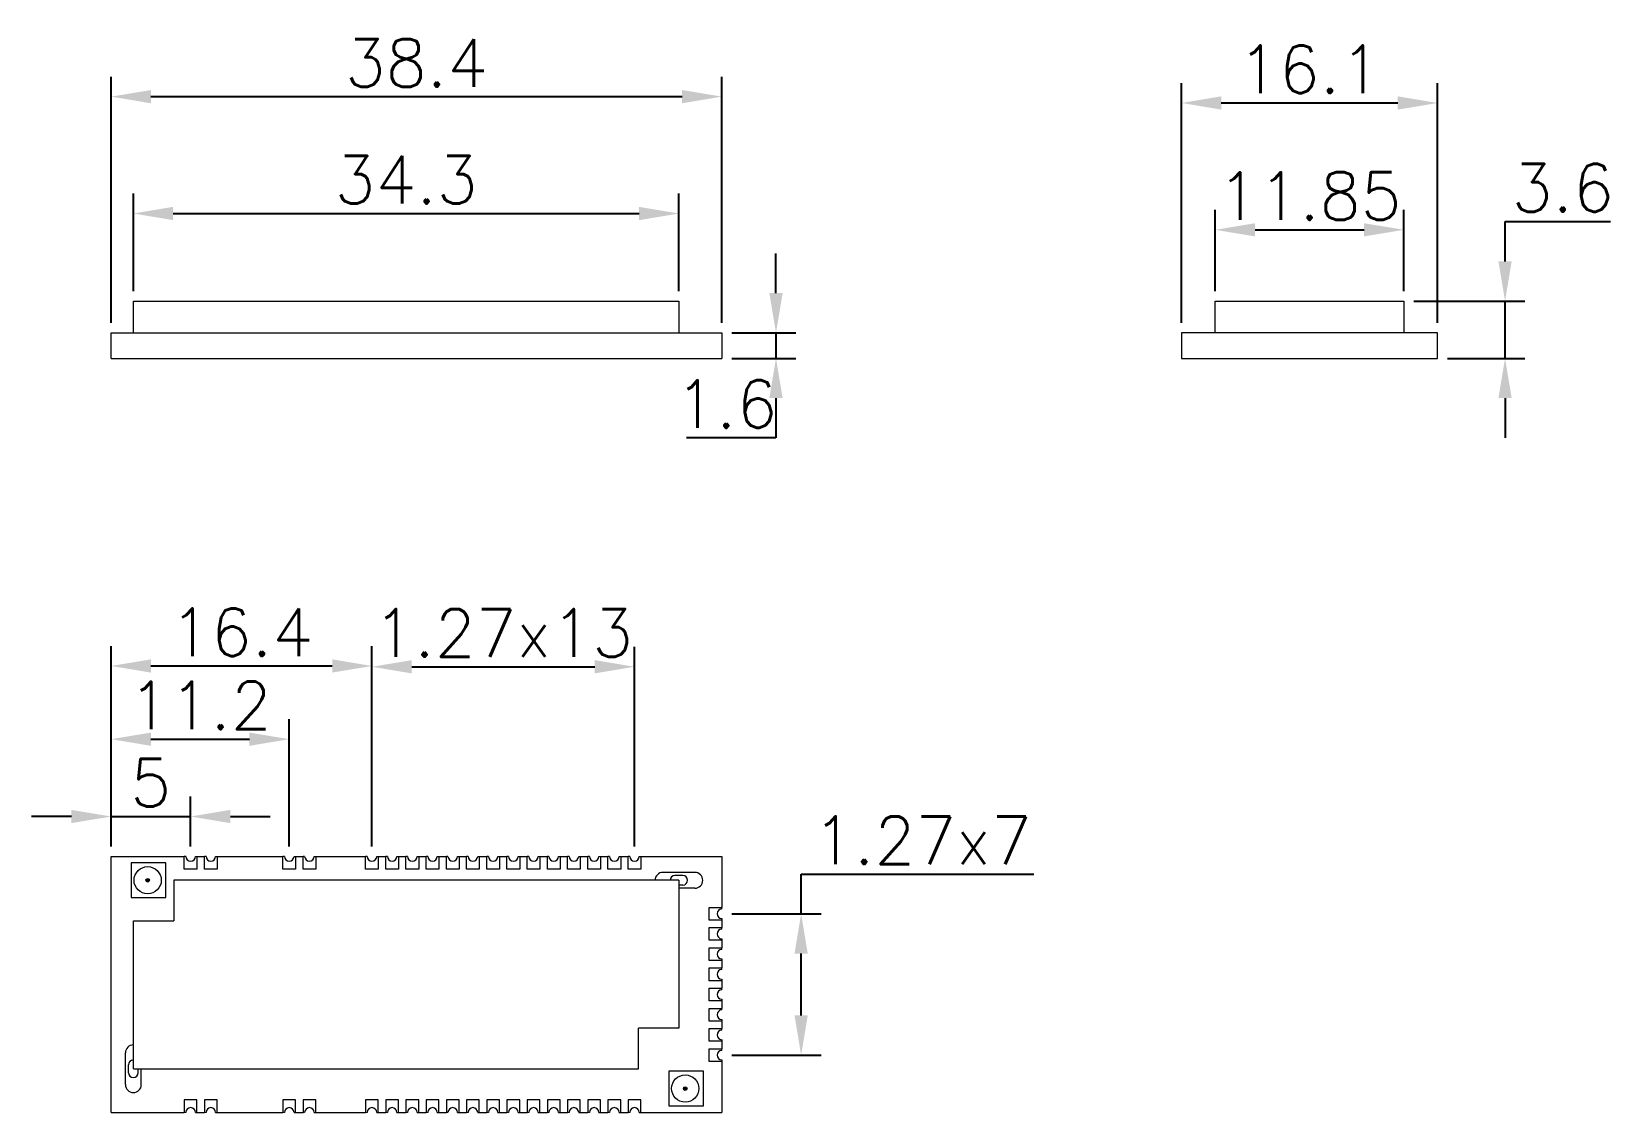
# Model space of a CAD drawing. Header units: millimetres. Extents: x 3417 to 6852, y -436 to -163.
# Drawn here: x 3416.9 to 3516.1, y -231 to -163 of the extents above; entities outside this region: 1.
import ezdxf

# ---------------------------------------------------------------- set-up
doc = ezdxf.new("R2010")
doc.units = ezdxf.units.MM
doc.layers.get('Defpoints').update_dxf_attribs({"lineweight": 15})
doc.layers.add('标注', color=3, linetype='Continuous', lineweight=15)
doc.layers.add('粗线', color=7, linetype='Continuous', lineweight=50)
doc.styles.get("Standard").update_dxf_attribs({"font": 'txt.shx', "bigfont": 'gbcbig.shx'})
doc.dimstyles.new('ISO-25', dxfattribs={"dimtxt": 3, "dimasz": 2.5, "dimexe": 1.25, "dimexo": 0.625, "dimtad": 1, "dimtoh": 1, "dimdsep": 46, "dimtxsty": 'Standard', "dimcen": 2.5, "dimadec": 0, "dimazin": 0, "dimtfac": 1, "dimtmove": 0, "dimatfit": 3, "dimfxl": 1, "dimarcsym": 0})

# ---------------------------------------------------------------- blocks, each defined once
blk = doc.blocks.new('*D54')
at = {"layer": 'Defpoints', "color": 0, "linetype": 'ByBlock', "lineweight": 0, "transparency": 16777216}
for p in [(3438.277, -202.925), (3421.877, -214.903), (3438.277, -214.903)]:
    blk.add_point(p, dxfattribs=at)
at = {"layer": '标注', "color": 0, "linetype": 'ByBlock', "lineweight": -2, "transparency": 16777216}
for p, q in [((3421.877, -214.278), (3421.877, -201.675)), ((3438.277, -214.278), (3438.277, -201.675)), ((3424.377, -202.925), (3435.777, -202.925))]:
    blk.add_line(p, q, dxfattribs=at)
at = {"layer": '标注', "color": 0, "linetype": 'ByBlock', "lineweight": 0, "transparency": 16777216}
for points in [[(3424.377, -202.508), (3424.377, -203.341), (3421.877, -202.925)], [(3435.777, -202.508), (3435.777, -203.341), (3438.277, -202.925)]]:
    blk.add_solid(points, dxfattribs=at)
at = {"layer": '标注', "color": 0, "linetype": 'ByBlock', "lineweight": 0, "transparency": 16777216, "insert": (3430.077, -200.8), "char_height": 3, "attachment_point": 5}
blk.add_mtext('16.4', dxfattribs=at)
blk = doc.blocks.new('*D55')
at = {"layer": 'Defpoints', "color": 0, "linetype": 'ByBlock', "lineweight": 0, "transparency": 16777216}
for p in [(3433.077, -207.53), (3421.877, -214.903), (3433.077, -214.903)]:
    blk.add_point(p, dxfattribs=at)
at = {"layer": '标注', "color": 0, "linetype": 'ByBlock', "lineweight": -2, "transparency": 16777216}
for p, q in [((3421.877, -214.278), (3421.877, -206.28)), ((3433.077, -214.278), (3433.077, -206.28)), ((3424.377, -207.53), (3430.577, -207.53))]:
    blk.add_line(p, q, dxfattribs=at)
at = {"layer": '标注', "color": 0, "linetype": 'ByBlock', "lineweight": 0, "transparency": 16777216}
for points in [[(3424.377, -207.114), (3424.377, -207.947), (3421.877, -207.53)], [(3430.577, -207.114), (3430.577, -207.947), (3433.077, -207.53)]]:
    blk.add_solid(points, dxfattribs=at)
at = {"layer": '标注', "color": 0, "linetype": 'ByBlock', "lineweight": 0, "transparency": 16777216, "insert": (3427.477, -205.405), "char_height": 3, "attachment_point": 5}
blk.add_mtext('11.2', dxfattribs=at)
blk = doc.blocks.new('*D56')
at = {"layer": 'Defpoints', "color": 0, "linetype": 'ByBlock', "lineweight": 0, "transparency": 16777216}
for p in [(3426.877, -212.392), (3421.877, -214.903), (3426.877, -214.903)]:
    blk.add_point(p, dxfattribs=at)
at = {"layer": '标注', "color": 0, "linetype": 'ByBlock', "lineweight": -2, "transparency": 16777216}
for p, q in [((3421.877, -214.278), (3421.877, -211.142)), ((3426.877, -214.278), (3426.877, -211.142)), ((3419.377, -212.392), (3416.877, -212.392)), ((3421.877, -212.392), (3426.877, -212.392)), ((3429.377, -212.392), (3431.877, -212.392))]:
    blk.add_line(p, q, dxfattribs=at)
at = {"layer": '标注', "color": 0, "linetype": 'ByBlock', "lineweight": 0, "transparency": 16777216}
for points in [[(3419.377, -211.975), (3419.377, -212.808), (3421.877, -212.392)], [(3429.377, -211.975), (3429.377, -212.808), (3426.877, -212.392)]]:
    blk.add_solid(points, dxfattribs=at)
at = {"layer": '标注', "color": 0, "linetype": 'ByBlock', "lineweight": 0, "transparency": 16777216, "insert": (3424.377, -210.267), "char_height": 3, "attachment_point": 5}
blk.add_mtext('5', dxfattribs=at)
blk = doc.blocks.new('*D57')
at = {"layer": 'Defpoints', "color": 0, "linetype": 'ByBlock', "lineweight": 0, "transparency": 16777216}
for p in [(3454.787, -202.974), (3438.277, -214.903), (3454.787, -214.903)]:
    blk.add_point(p, dxfattribs=at)
at = {"layer": '标注', "color": 0, "linetype": 'ByBlock', "lineweight": -2, "transparency": 16777216}
for p, q in [((3438.277, -214.278), (3438.277, -201.724)), ((3454.787, -214.278), (3454.787, -201.724)), ((3440.777, -202.974), (3452.287, -202.974))]:
    blk.add_line(p, q, dxfattribs=at)
at = {"layer": '标注', "color": 0, "linetype": 'ByBlock', "lineweight": 0, "transparency": 16777216}
for points in [[(3440.777, -202.558), (3440.777, -203.391), (3438.277, -202.974)], [(3452.287, -202.558), (3452.287, -203.391), (3454.787, -202.974)]]:
    blk.add_solid(points, dxfattribs=at)
at = {"layer": '标注', "color": 0, "linetype": 'ByBlock', "lineweight": 0, "transparency": 16777216, "insert": (3446.532, -200.849), "char_height": 3, "attachment_point": 5}
blk.add_mtext('1.27x13', dxfattribs=at)
blk = doc.blocks.new('*D58')
at = {"layer": 'Defpoints', "color": 0, "linetype": 'ByBlock', "lineweight": 0, "transparency": 16777216}
for p in [(3460.277, -218.508), (3460.277, -227.398), (3465.264, -227.398)]:
    blk.add_point(p, dxfattribs=at)
at = {"layer": '标注', "color": 0, "linetype": 'ByBlock', "lineweight": -2, "transparency": 16777216}
for p, q in [((3465.264, -218.508), (3465.264, -216.008)), ((3465.264, -216.008), (3479.889, -216.008)), ((3460.902, -218.508), (3466.514, -218.508)), ((3465.264, -224.898), (3465.264, -221.008)), ((3460.902, -227.398), (3466.514, -227.398))]:
    blk.add_line(p, q, dxfattribs=at)
at = {"layer": '标注', "color": 0, "linetype": 'ByBlock', "lineweight": 0, "transparency": 16777216}
for points in [[(3464.847, -221.008), (3465.68, -221.008), (3465.264, -218.508)], [(3464.847, -224.898), (3465.68, -224.898), (3465.264, -227.398)]]:
    blk.add_solid(points, dxfattribs=at)
at = {"layer": '标注', "color": 0, "linetype": 'ByBlock', "lineweight": 0, "transparency": 16777216, "insert": (3472.889, -213.883), "char_height": 3, "attachment_point": 5}
blk.add_mtext('1.27x7', dxfattribs=at)
blk = doc.blocks.new('*D74')
at = {"layer": 'Defpoints', "color": 0, "linetype": 'ByBlock', "lineweight": 0, "transparency": 16777216}
for p in [(3505.28, -167.517), (3489.18, -181.977), (3505.28, -181.977)]:
    blk.add_point(p, dxfattribs=at)
at = {"layer": '标注', "color": 0, "linetype": 'ByBlock', "lineweight": -2, "transparency": 16777216}
for p, q in [((3489.18, -181.352), (3489.18, -166.267)), ((3505.28, -181.352), (3505.28, -166.267)), ((3491.68, -167.517), (3502.78, -167.517))]:
    blk.add_line(p, q, dxfattribs=at)
at = {"layer": '标注', "color": 0, "linetype": 'ByBlock', "lineweight": 0, "transparency": 16777216}
for points in [[(3491.68, -167.1), (3491.68, -167.933), (3489.18, -167.517)], [(3502.78, -167.1), (3502.78, -167.933), (3505.28, -167.517)]]:
    blk.add_solid(points, dxfattribs=at)
at = {"layer": '标注', "color": 0, "linetype": 'ByBlock', "lineweight": 0, "transparency": 16777216, "insert": (3497.23, -165.392), "char_height": 3, "attachment_point": 5}
blk.add_mtext('16.1', dxfattribs=at)
blk = doc.blocks.new('*D75')
at = {"layer": 'Defpoints', "color": 0, "linetype": 'ByBlock', "lineweight": 0, "transparency": 16777216}
for p in [(3460.277, -167.118), (3421.877, -181.977), (3460.277, -181.977)]:
    blk.add_point(p, dxfattribs=at)
at = {"layer": '标注', "color": 0, "linetype": 'ByBlock', "lineweight": -2, "transparency": 16777216}
for p, q in [((3421.877, -181.352), (3421.877, -165.868)), ((3460.277, -181.352), (3460.277, -165.868)), ((3424.377, -167.118), (3457.777, -167.118))]:
    blk.add_line(p, q, dxfattribs=at)
at = {"layer": '标注', "color": 0, "linetype": 'ByBlock', "lineweight": 0, "transparency": 16777216}
for points in [[(3424.377, -166.702), (3424.377, -167.535), (3421.877, -167.118)], [(3457.777, -166.702), (3457.777, -167.535), (3460.277, -167.118)]]:
    blk.add_solid(points, dxfattribs=at)
at = {"layer": '标注', "color": 0, "linetype": 'ByBlock', "lineweight": 0, "transparency": 16777216, "insert": (3441.077, -164.993), "char_height": 3, "attachment_point": 5}
blk.add_mtext('38.4', dxfattribs=at)
blk = doc.blocks.new('*D76')
at = {"layer": 'Defpoints', "color": 0, "linetype": 'ByBlock', "lineweight": 0, "transparency": 16777216}
for p in [(3460.277, -181.977), (3460.277, -183.577), (3463.682, -183.577)]:
    blk.add_point(p, dxfattribs=at)
at = {"layer": '标注', "color": 0, "linetype": 'ByBlock', "lineweight": -2, "transparency": 16777216}
for p, q in [((3463.682, -179.477), (3463.682, -176.977)), ((3460.902, -181.977), (3464.932, -181.977)), ((3463.682, -181.977), (3463.682, -183.577)), ((3460.902, -183.577), (3464.932, -183.577)), ((3463.682, -186.077), (3463.682, -188.577)), ((3463.682, -188.577), (3458.057, -188.577))]:
    blk.add_line(p, q, dxfattribs=at)
at = {"layer": '标注', "color": 0, "linetype": 'ByBlock', "lineweight": 0, "transparency": 16777216}
for points in [[(3463.266, -179.477), (3464.099, -179.477), (3463.682, -181.977)], [(3463.266, -186.077), (3464.099, -186.077), (3463.682, -183.577)]]:
    blk.add_solid(points, dxfattribs=at)
at = {"layer": '标注', "color": 0, "linetype": 'ByBlock', "lineweight": 0, "transparency": 16777216, "insert": (3460.557, -186.452), "char_height": 3, "attachment_point": 5}
blk.add_mtext('1.6', dxfattribs=at)
blk = doc.blocks.new('*D80')
at = {"layer": 'Defpoints', "color": 0, "linetype": 'ByBlock', "lineweight": 0, "transparency": 16777216}
for p in [(3503.155, -179.977), (3509.523, -179.977), (3505.28, -183.577)]:
    blk.add_point(p, dxfattribs=at)
at = {"layer": '标注', "color": 0, "linetype": 'ByBlock', "lineweight": -2, "transparency": 16777216}
for p, q in [((3509.523, -177.477), (3509.523, -174.977)), ((3509.523, -174.977), (3516.148, -174.977)), ((3503.78, -179.977), (3510.773, -179.977)), ((3509.523, -183.577), (3509.523, -179.977)), ((3505.905, -183.577), (3510.773, -183.577)), ((3509.523, -186.077), (3509.523, -188.577))]:
    blk.add_line(p, q, dxfattribs=at)
at = {"layer": '标注', "color": 0, "linetype": 'ByBlock', "lineweight": 0, "transparency": 16777216}
for points in [[(3509.106, -177.477), (3509.939, -177.477), (3509.523, -179.977)], [(3509.106, -186.077), (3509.939, -186.077), (3509.523, -183.577)]]:
    blk.add_solid(points, dxfattribs=at)
at = {"layer": '标注', "color": 0, "linetype": 'ByBlock', "lineweight": 0, "transparency": 16777216, "insert": (3513.148, -172.852), "char_height": 3, "attachment_point": 5}
blk.add_mtext('3.6', dxfattribs=at)
blk = doc.blocks.new('*D92')
at = {"layer": 'Defpoints', "color": 0, "linetype": 'ByBlock', "lineweight": 0, "transparency": 16777216}
for p in [(3457.577, -174.468), (3423.277, -179.977), (3457.577, -179.977)]:
    blk.add_point(p, dxfattribs=at)
at = {"layer": '标注', "color": 0, "linetype": 'ByBlock', "lineweight": -2, "transparency": 16777216}
for p, q in [((3423.277, -179.352), (3423.277, -173.218)), ((3457.577, -179.352), (3457.577, -173.218)), ((3425.777, -174.468), (3455.077, -174.468))]:
    blk.add_line(p, q, dxfattribs=at)
at = {"layer": '标注', "color": 0, "linetype": 'ByBlock', "lineweight": 0, "transparency": 16777216}
for points in [[(3425.777, -174.051), (3425.777, -174.884), (3423.277, -174.468)], [(3455.077, -174.051), (3455.077, -174.884), (3457.577, -174.468)]]:
    blk.add_solid(points, dxfattribs=at)
at = {"layer": '标注', "color": 0, "linetype": 'ByBlock', "lineweight": 0, "transparency": 16777216, "insert": (3440.427, -172.343), "char_height": 3, "attachment_point": 5}
blk.add_mtext('34.3', dxfattribs=at)
blk = doc.blocks.new('*D95')
at = {"layer": 'Defpoints', "color": 0, "linetype": 'ByBlock', "lineweight": 0, "transparency": 16777216}
for p in [(3503.155, -175.493), (3491.305, -179.977), (3503.155, -179.977)]:
    blk.add_point(p, dxfattribs=at)
at = {"layer": '标注', "color": 0, "linetype": 'ByBlock', "lineweight": -2, "transparency": 16777216}
for p, q in [((3491.305, -179.352), (3491.305, -174.243)), ((3503.155, -179.352), (3503.155, -174.243)), ((3493.805, -175.493), (3500.655, -175.493))]:
    blk.add_line(p, q, dxfattribs=at)
at = {"layer": '标注', "color": 0, "linetype": 'ByBlock', "lineweight": 0, "transparency": 16777216}
for points in [[(3493.805, -175.077), (3493.805, -175.91), (3491.305, -175.493)], [(3500.655, -175.077), (3500.655, -175.91), (3503.155, -175.493)]]:
    blk.add_solid(points, dxfattribs=at)
at = {"layer": '标注', "color": 0, "linetype": 'ByBlock', "lineweight": 0, "transparency": 16777216, "insert": (3497.23, -173.368), "char_height": 3, "attachment_point": 5}
blk.add_mtext('11.85', dxfattribs=at)

msp = doc.modelspace()

# ---------------------------------------------------------------- hatches: boundary and pattern name
at = {"layer": '粗线', "linetype": 'ByBlock', "lineweight": 0}
h = msp.add_hatch(color=256, dxfattribs=at)
h.dxf.hatch_style = 1
h.paths.add_polyline_path([(3424.065, -216.403), (3424.288, -216.403, 1)])
h = msp.add_hatch(color=256, dxfattribs=at)
h.dxf.hatch_style = 1
h.paths.add_polyline_path([(3424.288, -216.403), (3424.065, -216.403, 1)])
h = msp.add_hatch(color=256, dxfattribs=at)
h.dxf.hatch_style = 1
h.paths.add_polyline_path([(3457.865, -229.503), (3458.088, -229.503, 1)])
h = msp.add_hatch(color=256, dxfattribs=at)
h.dxf.hatch_style = 1
h.paths.add_polyline_path([(3458.088, -229.503), (3457.865, -229.503, 1)])

# ---------------------------------------------------------------- linework, layer by layer
for p, q in [((3423.277, -179.977), (3457.577, -179.977)), ((3423.277, -181.977), (3423.277, -179.977)), ((3457.577, -179.977), (3457.577, -181.977)), ((3491.305, -181.977), (3491.305, -179.977)), ((3491.305, -179.977), (3503.155, -179.977)), ((3503.155, -179.977), (3503.155, -181.977)), ((3421.877, -183.577), (3421.877, -181.977)), ((3421.877, -181.977), (3460.277, -181.977)), ((3460.277, -181.977), (3460.277, -183.577)), ((3505.28, -181.977), (3489.18, -181.977)), ((3489.18, -181.977), (3489.18, -183.577)), ((3505.28, -183.577), (3505.28, -181.977)), ((3421.877, -183.577), (3460.277, -183.577)), ((3489.18, -183.577), (3505.28, -183.577)), ((3421.877, -231.003), (3421.877, -214.903)), ((3421.877, -214.903), (3426.477, -214.903)), ((3424.149, -215.312), (3423.147, -215.312)), ((3423.147, -215.312), (3423.147, -217.492)), ((3425.327, -215.312), (3424.149, -215.312)), ((3425.327, -217.493), (3425.327, -215.313)), ((3426.577, -214.903), (3426.477, -214.903)), ((3426.477, -215.703), (3426.477, -214.903)), ((3427.177, -214.903), (3427.277, -214.903)), ((3427.277, -214.903), (3427.277, -215.703)), ((3427.277, -214.903), (3427.747, -214.903)), ((3427.847, -214.903), (3427.747, -214.903)), ((3427.747, -215.703), (3427.747, -214.903)), ((3428.447, -214.903), (3428.547, -214.903)), ((3428.547, -214.903), (3428.547, -215.703)), ((3428.547, -214.903), (3432.677, -214.903)), ((3432.777, -214.903), (3432.677, -214.903)), ((3432.677, -215.703), (3432.677, -214.903)), ((3433.377, -214.903), (3433.477, -214.903)), ((3433.477, -214.903), (3433.477, -215.703)), ((3433.477, -214.903), (3433.947, -214.903)), ((3434.047, -214.903), (3433.947, -214.903)), ((3433.947, -215.703), (3433.947, -214.903)), ((3434.647, -214.903), (3434.747, -214.903)), ((3434.747, -214.903), (3434.747, -215.703)), ((3434.747, -214.903), (3437.877, -214.903)), ((3437.977, -214.903), (3437.877, -214.903)), ((3437.877, -215.703), (3437.877, -214.903)), ((3438.577, -214.903), (3438.677, -214.903)), ((3438.677, -214.903), (3438.677, -215.703)), ((3438.677, -214.903), (3439.147, -214.903)), ((3439.247, -214.903), (3439.147, -214.903)), ((3439.147, -215.703), (3439.147, -214.903)), ((3439.847, -214.903), (3439.947, -214.903)), ((3439.947, -214.903), (3439.947, -215.703)), ((3439.947, -214.903), (3440.417, -214.903)), ((3440.517, -214.903), (3440.417, -214.903)), ((3440.417, -215.703), (3440.417, -214.903)), ((3441.117, -214.903), (3441.217, -214.903)), ((3441.217, -214.903), (3441.217, -215.703)), ((3441.217, -214.903), (3441.687, -214.903)), ((3441.787, -214.903), (3441.687, -214.903)), ((3441.687, -215.703), (3441.687, -214.903)), ((3442.387, -214.903), (3442.487, -214.903)), ((3442.487, -214.903), (3442.487, -215.703)), ((3442.487, -214.903), (3442.957, -214.903)), ((3443.057, -214.903), (3442.957, -214.903)), ((3442.957, -215.703), (3442.957, -214.903)), ((3443.657, -214.903), (3443.757, -214.903)), ((3443.757, -214.903), (3443.757, -215.703)), ((3443.757, -214.903), (3444.227, -214.903)), ((3444.327, -214.903), (3444.227, -214.903)), ((3444.227, -215.703), (3444.227, -214.903)), ((3444.927, -214.903), (3445.027, -214.903)), ((3445.027, -214.903), (3445.027, -215.703)), ((3445.027, -214.903), (3445.497, -214.903)), ((3445.597, -214.903), (3445.497, -214.903)), ((3445.497, -215.703), (3445.497, -214.903)), ((3446.197, -214.903), (3446.297, -214.903)), ((3446.297, -214.903), (3446.297, -215.703)), ((3446.297, -214.903), (3446.767, -214.903)), ((3446.867, -214.903), (3446.767, -214.903)), ((3446.767, -215.703), (3446.767, -214.903)), ((3447.467, -214.903), (3447.567, -214.903)), ((3447.567, -214.903), (3447.567, -215.703)), ((3447.567, -214.903), (3448.037, -214.903)), ((3448.137, -214.903), (3448.037, -214.903)), ((3448.037, -215.703), (3448.037, -214.903)), ((3448.737, -214.903), (3448.837, -214.903)), ((3448.837, -214.903), (3448.837, -215.703)), ((3448.837, -214.903), (3449.307, -214.903)), ((3449.407, -214.903), (3449.307, -214.903)), ((3449.307, -215.703), (3449.307, -214.903)), ((3450.007, -214.903), (3450.107, -214.903)), ((3450.107, -214.903), (3450.107, -215.703)), ((3450.107, -214.903), (3450.577, -214.903)), ((3450.677, -214.903), (3450.577, -214.903)), ((3450.577, -215.703), (3450.577, -214.903)), ((3451.277, -214.903), (3451.377, -214.903)), ((3451.377, -214.903), (3451.377, -215.703)), ((3451.377, -214.903), (3451.847, -214.903)), ((3451.947, -214.903), (3451.847, -214.903)), ((3451.847, -215.703), (3451.847, -214.903)), ((3452.547, -214.903), (3452.647, -214.903)), ((3452.647, -214.903), (3452.647, -215.703)), ((3452.647, -214.903), (3453.117, -214.903)), ((3453.217, -214.903), (3453.117, -214.903)), ((3453.117, -215.703), (3453.117, -214.903)), ((3453.817, -214.903), (3453.917, -214.903)), ((3453.917, -214.903), (3453.917, -215.703)), ((3453.917, -214.903), (3454.387, -214.903)), ((3454.487, -214.903), (3454.387, -214.903)), ((3454.387, -215.703), (3454.387, -214.903)), ((3455.087, -214.903), (3455.187, -214.903)), ((3455.187, -214.903), (3455.187, -215.703)), ((3455.187, -214.903), (3460.277, -214.903)), ((3460.277, -214.903), (3460.277, -218.108)), ((3424.177, -216.403), (3424.177, -216.403)), ((3457.577, -216.403), (3425.827, -216.403)), ((3425.827, -216.403), (3425.827, -218.953)), ((3427.277, -215.703), (3426.477, -215.703)), ((3428.547, -215.703), (3427.747, -215.703)), ((3433.477, -215.703), (3432.677, -215.703)), ((3434.747, -215.703), (3433.947, -215.703)), ((3438.677, -215.703), (3437.877, -215.703)), ((3439.947, -215.703), (3439.147, -215.703)), ((3441.217, -215.703), (3440.417, -215.703)), ((3442.487, -215.703), (3441.687, -215.703)), ((3443.757, -215.703), (3442.957, -215.703)), ((3445.027, -215.703), (3444.227, -215.703)), ((3446.297, -215.703), (3445.497, -215.703)), ((3447.567, -215.703), (3446.767, -215.703)), ((3448.837, -215.703), (3448.037, -215.703)), ((3450.107, -215.703), (3449.307, -215.703)), ((3451.377, -215.703), (3450.577, -215.703)), ((3452.647, -215.703), (3451.847, -215.703)), ((3453.917, -215.703), (3453.117, -215.703)), ((3455.187, -215.703), (3454.387, -215.703)), ((3458.577, -215.903), (3456.577, -215.903)), ((3457.827, -216.103), (3457.327, -216.103)), ((3457.577, -216.403), (3457.577, -225.703)), ((3457.827, -216.703), (3457.577, -216.703)), ((3458.577, -216.903), (3457.577, -216.903)), ((3423.147, -217.492), (3425.327, -217.492)), ((3459.477, -218.908), (3459.477, -218.108)), ((3459.477, -218.108), (3460.277, -218.108)), ((3460.277, -218.208), (3460.277, -218.108)), ((3423.277, -228.253), (3423.277, -218.953)), ((3423.277, -218.953), (3425.827, -218.953)), ((3460.277, -218.908), (3459.477, -218.908)), ((3459.477, -220.178), (3459.477, -219.378)), ((3459.477, -219.378), (3460.277, -219.378)), ((3460.277, -218.808), (3460.277, -218.908)), ((3460.277, -218.908), (3460.277, -219.378)), ((3460.277, -219.478), (3460.277, -219.378)), ((3460.277, -220.178), (3459.477, -220.178)), ((3460.277, -220.078), (3460.277, -220.178)), ((3460.277, -220.178), (3460.277, -220.648)), ((3459.477, -221.448), (3459.477, -220.648)), ((3459.477, -220.648), (3460.277, -220.648)), ((3460.277, -220.748), (3460.277, -220.648)), ((3460.277, -221.348), (3460.277, -221.448)), ((3460.277, -221.448), (3459.477, -221.448)), ((3459.477, -222.718), (3459.477, -221.918)), ((3459.477, -221.918), (3460.277, -221.918)), ((3460.277, -221.448), (3460.277, -221.918)), ((3460.277, -222.018), (3460.277, -221.918)), ((3460.277, -222.718), (3459.477, -222.718)), ((3459.477, -223.988), (3459.477, -223.188)), ((3459.477, -223.188), (3460.277, -223.188)), ((3460.277, -222.618), (3460.277, -222.718)), ((3460.277, -222.718), (3460.277, -223.188)), ((3460.277, -223.288), (3460.277, -223.188)), ((3460.277, -223.988), (3459.477, -223.988)), ((3460.277, -223.888), (3460.277, -223.988)), ((3460.277, -223.988), (3460.277, -224.458)), ((3459.477, -225.258), (3459.477, -224.458)), ((3459.477, -224.458), (3460.277, -224.458)), ((3460.277, -225.258), (3459.477, -225.258)), ((3460.277, -224.558), (3460.277, -224.458)), ((3460.277, -225.158), (3460.277, -225.258)), ((3460.277, -225.258), (3460.277, -225.728)), ((3457.577, -225.703), (3455.027, -225.703)), ((3455.027, -228.253), (3455.027, -225.703)), ((3459.477, -226.528), (3459.477, -225.728)), ((3459.477, -225.728), (3460.277, -225.728)), ((3460.277, -225.828), (3460.277, -225.728)), ((3422.777, -229.253), (3422.777, -227.253)), ((3460.277, -226.528), (3459.477, -226.528)), ((3459.477, -227.798), (3459.477, -226.998)), ((3459.477, -226.998), (3460.277, -226.998)), ((3460.277, -226.428), (3460.277, -226.528)), ((3460.277, -226.528), (3460.277, -226.998)), ((3460.277, -227.098), (3460.277, -226.998)), ((3422.977, -228.503), (3422.977, -228.003)), ((3423.277, -228.253), (3455.027, -228.253)), ((3423.577, -228.503), (3423.577, -228.253)), ((3423.777, -229.253), (3423.777, -228.253)), ((3460.277, -227.798), (3459.477, -227.798)), ((3460.277, -227.698), (3460.277, -227.798)), ((3460.277, -227.798), (3460.277, -231.003)), ((3457.949, -228.412), (3456.947, -228.412)), ((3456.947, -228.412), (3456.947, -230.592)), ((3459.127, -228.412), (3457.949, -228.412)), ((3459.127, -230.593), (3459.127, -228.413)), ((3427.277, -230.203), (3426.477, -230.203)), ((3426.477, -230.203), (3426.477, -231.003)), ((3427.277, -231.003), (3427.277, -230.203)), ((3428.547, -230.203), (3427.747, -230.203)), ((3427.747, -230.203), (3427.747, -231.003)), ((3428.547, -231.003), (3428.547, -230.203)), ((3433.477, -230.203), (3432.677, -230.203)), ((3432.677, -230.203), (3432.677, -231.003)), ((3433.477, -231.003), (3433.477, -230.203)), ((3434.747, -230.203), (3433.947, -230.203)), ((3433.947, -230.203), (3433.947, -231.003)), ((3434.747, -231.003), (3434.747, -230.203)), ((3438.677, -230.203), (3437.877, -230.203)), ((3437.877, -230.203), (3437.877, -231.003)), ((3438.677, -231.003), (3438.677, -230.203)), ((3439.947, -230.203), (3439.147, -230.203)), ((3439.147, -230.203), (3439.147, -231.003)), ((3439.947, -231.003), (3439.947, -230.203)), ((3441.217, -230.203), (3440.417, -230.203)), ((3440.417, -230.203), (3440.417, -231.003)), ((3441.217, -231.003), (3441.217, -230.203)), ((3442.487, -230.203), (3441.687, -230.203)), ((3441.687, -230.203), (3441.687, -231.003)), ((3442.487, -231.003), (3442.487, -230.203)), ((3443.757, -230.203), (3442.957, -230.203)), ((3442.957, -230.203), (3442.957, -231.003)), ((3443.757, -231.003), (3443.757, -230.203)), ((3445.027, -230.203), (3444.227, -230.203)), ((3444.227, -230.203), (3444.227, -231.003)), ((3445.027, -231.003), (3445.027, -230.203)), ((3446.297, -230.203), (3445.497, -230.203)), ((3445.497, -230.203), (3445.497, -231.003)), ((3446.297, -231.003), (3446.297, -230.203)), ((3447.567, -230.203), (3446.767, -230.203)), ((3446.767, -230.203), (3446.767, -231.003)), ((3447.567, -231.003), (3447.567, -230.203)), ((3448.837, -230.203), (3448.037, -230.203)), ((3448.037, -230.203), (3448.037, -231.003)), ((3448.837, -231.003), (3448.837, -230.203)), ((3450.107, -230.203), (3449.307, -230.203)), ((3449.307, -230.203), (3449.307, -231.003)), ((3450.107, -231.003), (3450.107, -230.203)), ((3451.377, -230.203), (3450.577, -230.203)), ((3450.577, -230.203), (3450.577, -231.003)), ((3451.377, -231.003), (3451.377, -230.203)), ((3452.647, -230.203), (3451.847, -230.203)), ((3451.847, -230.203), (3451.847, -231.003)), ((3452.647, -231.003), (3452.647, -230.203)), ((3453.917, -230.203), (3453.117, -230.203)), ((3453.117, -230.203), (3453.117, -231.003)), ((3453.917, -231.003), (3453.917, -230.203)), ((3455.187, -230.203), (3454.387, -230.203)), ((3454.387, -230.203), (3454.387, -231.003)), ((3455.187, -231.003), (3455.187, -230.203)), ((3457.977, -229.503), (3457.977, -229.503)), ((3421.877, -231.003), (3426.477, -231.003)), ((3421.877, -231.003), (3423.277, -231.003)), ((3426.577, -231.003), (3426.477, -231.003)), ((3427.177, -231.003), (3427.277, -231.003)), ((3427.277, -231.003), (3427.747, -231.003)), ((3427.847, -231.003), (3427.747, -231.003)), ((3428.447, -231.003), (3428.547, -231.003)), ((3428.547, -231.003), (3432.677, -231.003)), ((3432.777, -231.003), (3432.677, -231.003)), ((3433.377, -231.003), (3433.477, -231.003)), ((3433.477, -231.003), (3433.947, -231.003)), ((3434.047, -231.003), (3433.947, -231.003)), ((3434.647, -231.003), (3434.747, -231.003)), ((3434.747, -231.003), (3437.877, -231.003)), ((3437.977, -231.003), (3437.877, -231.003)), ((3438.577, -231.003), (3438.677, -231.003)), ((3438.677, -231.003), (3439.147, -231.003)), ((3439.247, -231.003), (3439.147, -231.003)), ((3439.847, -231.003), (3439.947, -231.003)), ((3439.947, -231.003), (3440.417, -231.003)), ((3440.517, -231.003), (3440.417, -231.003)), ((3441.117, -231.003), (3441.217, -231.003)), ((3441.217, -231.003), (3441.687, -231.003)), ((3441.787, -231.003), (3441.687, -231.003)), ((3442.387, -231.003), (3442.487, -231.003)), ((3442.487, -231.003), (3442.957, -231.003)), ((3443.057, -231.003), (3442.957, -231.003)), ((3443.657, -231.003), (3443.757, -231.003)), ((3443.757, -231.003), (3444.227, -231.003)), ((3444.327, -231.003), (3444.227, -231.003)), ((3444.927, -231.003), (3445.027, -231.003)), ((3445.027, -231.003), (3445.497, -231.003)), ((3445.597, -231.003), (3445.497, -231.003)), ((3446.197, -231.003), (3446.297, -231.003)), ((3446.297, -231.003), (3446.767, -231.003)), ((3446.867, -231.003), (3446.767, -231.003)), ((3447.467, -231.003), (3447.567, -231.003)), ((3447.567, -231.003), (3448.037, -231.003)), ((3448.137, -231.003), (3448.037, -231.003)), ((3448.737, -231.003), (3448.837, -231.003)), ((3448.837, -231.003), (3449.307, -231.003)), ((3449.407, -231.003), (3449.307, -231.003)), ((3450.007, -231.003), (3450.107, -231.003)), ((3450.107, -231.003), (3450.577, -231.003)), ((3450.677, -231.003), (3450.577, -231.003)), ((3451.277, -231.003), (3451.377, -231.003)), ((3451.377, -231.003), (3451.847, -231.003)), ((3451.947, -231.003), (3451.847, -231.003)), ((3452.547, -231.003), (3452.647, -231.003)), ((3452.647, -231.003), (3453.117, -231.003)), ((3453.217, -231.003), (3453.117, -231.003)), ((3453.817, -231.003), (3453.917, -231.003)), ((3453.917, -231.003), (3454.387, -231.003)), ((3454.487, -231.003), (3454.387, -231.003)), ((3455.087, -231.003), (3455.187, -231.003)), ((3455.187, -231.003), (3460.277, -231.003)), ((3456.947, -230.592), (3459.127, -230.592)), ((6849.103, -435.985), (6851.653, -435.985))]:
    msp.add_line(p, q, dxfattribs=at)
for points in [[(3424.177, -216.403), (3424.177, -216.403), (3424.177, -216.403), (3424.177, -216.403)], [(3424.177, -216.403), (3424.177, -216.403), (3424.177, -216.403), (3424.177, -216.403)], [(3457.977, -229.503), (3457.977, -229.503), (3457.977, -229.503), (3457.977, -229.503)], [(3457.977, -229.503), (3457.977, -229.503), (3457.977, -229.503), (3457.977, -229.503)]]:
    msp.add_lwpolyline(points, close=True, dxfattribs=at)
for centre, radius in [((3424.177, -216.403), 0.857), ((3424.177, -216.403), 0.112), ((3457.977, -229.503), 0.857), ((3457.977, -229.503), 0.112)]:
    msp.add_circle(centre, radius, dxfattribs=at)
for centre, radius, start, end in [((3426.877, -214.903), 0.3, 180, 0), ((3428.147, -214.903), 0.3, 180, 0), ((3433.077, -214.903), 0.3, 180, 0), ((3434.347, -214.903), 0.3, 180, 0), ((3438.277, -214.903), 0.3, 180, 0), ((3439.547, -214.903), 0.3, 180, 0), ((3440.817, -214.903), 0.3, 180, 0), ((3442.087, -214.903), 0.3, 180, 0), ((3443.357, -214.903), 0.3, 180, 0), ((3444.627, -214.903), 0.3, 180, 0), ((3445.897, -214.903), 0.3, 180, 0), ((3447.167, -214.903), 0.3, 180, 0), ((3448.437, -214.903), 0.3, 180, 0), ((3449.707, -214.903), 0.3, 180, 0), ((3450.977, -214.903), 0.3, 180, 0), ((3452.247, -214.903), 0.3, 180, 0), ((3453.517, -214.903), 0.3, 180, 0), ((3454.787, -214.903), 0.3, 180, 0), ((3456.577, -216.403), 0.5, 90, 180), ((3457.327, -216.403), 0.3, 90, 180), ((3457.827, -216.403), 0.3, 270, 90), ((3458.577, -216.403), 0.5, 270, 90), ((3460.277, -218.508), 0.3, 90, 270), ((3460.277, -219.778), 0.3, 90, 270), ((3460.277, -221.048), 0.3, 90, 270), ((3460.277, -222.318), 0.3, 90, 270), ((3460.277, -223.588), 0.3, 90, 270), ((3460.277, -224.858), 0.3, 90, 270), ((3460.277, -226.128), 0.3, 90, 270), ((3423.277, -227.253), 0.5, 90, 180), ((3460.277, -227.398), 0.3, 90, 270), ((3423.277, -228.003), 0.3, 90, 180), ((3423.277, -229.253), 0.5, 180, 0), ((3423.277, -228.503), 0.3, 180, 0), ((3426.877, -231.003), 0.3, 0, 180), ((3428.147, -231.003), 0.3, 0, 180), ((3433.077, -231.003), 0.3, 0, 180), ((3434.347, -231.003), 0.3, 0, 180), ((3438.277, -231.003), 0.3, 0, 180), ((3439.547, -231.003), 0.3, 0, 180), ((3440.817, -231.003), 0.3, 0, 180), ((3442.087, -231.003), 0.3, 0, 180), ((3443.357, -231.003), 0.3, 0, 180), ((3444.627, -231.003), 0.3, 0, 180), ((3445.897, -231.003), 0.3, 0, 180), ((3447.167, -231.003), 0.3, 0, 180), ((3448.437, -231.003), 0.3, 0, 180), ((3449.707, -231.003), 0.3, 0, 180), ((3450.977, -231.003), 0.3, 0, 180), ((3452.247, -231.003), 0.3, 0, 180), ((3453.517, -231.003), 0.3, 0, 180), ((3454.787, -231.003), 0.3, 0, 180)]:
    msp.add_arc(centre, radius, start, end, dxfattribs=at)

# ---------------------------------------------------------------- dimensions: what is measured, and where the dimension line sits
at = {"layer": '标注', "linetype": 'ByBlock', "lineweight": 0}
for base, p1, p2, picture, middle in [((3460.277, -167.118), (3421.877, -181.977), (3460.277, -181.977), '*D75', (3441.077, -167.118)), ((3505.28, -167.517), (3489.18, -181.977), (3505.28, -181.977), '*D74', (3497.23, -167.517))]:
    dim = msp.add_linear_dim(base=base, p1=p1, p2=p2, dimstyle='ISO-25', dxfattribs=at)
    dim.commit()
    dim.dimension.update_dxf_attribs({"geometry": picture, "text_midpoint": middle, "dimtype": 160})
for base, p1, p2, picture, middle in [((3457.577, -174.468), (3423.277, -179.977), (3457.577, -179.977), '*D92', (3440.427, -172.343)), ((3503.155, -175.493), (3491.305, -179.977), (3503.155, -179.977), '*D95', (3497.23, -173.368)), ((3438.277, -202.925), (3421.877, -214.903), (3438.277, -214.903), '*D54', (3430.077, -200.8)), ((3433.077, -207.53), (3421.877, -214.903), (3433.077, -214.903), '*D55', (3427.477, -205.405)), ((3426.877, -212.392), (3421.877, -214.903), (3426.877, -214.903), '*D56', (3424.377, -210.267))]:
    dim = msp.add_linear_dim(base=base, p1=p1, p2=p2, dimstyle='ISO-25', dxfattribs=at)
    dim.commit()
    dim.dimension.update_dxf_attribs({"geometry": picture, "text_midpoint": middle})
for base, p1, p2, picture, middle in [((3509.523, -179.977), (3505.28, -183.577), (3503.155, -179.977), '*D80', (3513.148, -172.852)), ((3463.682, -183.577), (3460.277, -181.977), (3460.277, -183.577), '*D76', (3460.557, -186.452))]:
    dim = msp.add_linear_dim(base=base, p1=p1, p2=p2, angle=90, dimstyle='ISO-25', dxfattribs=at)
    dim.commit()
    dim.dimension.update_dxf_attribs({"geometry": picture, "text_midpoint": middle})
dim = msp.add_linear_dim(base=(3454.787, -202.974), p1=(3438.277, -214.903), p2=(3454.787, -214.903), text='1.27x13', dimstyle='ISO-25', dxfattribs=at)
dim.commit()
dim.dimension.update_dxf_attribs({"geometry": '*D57', "text_midpoint": (3446.532, -202.974), "dimtype": 160})
dim = msp.add_linear_dim(base=(3465.264, -227.398), p1=(3460.277, -218.508), p2=(3460.277, -227.398), angle=90, text='1.27x7', dimstyle='ISO-25', dxfattribs=at)
dim.commit()
dim.dimension.update_dxf_attribs({"geometry": '*D58', "text_midpoint": (3472.889, -216.008), "dimtype": 160})

doc.saveas('drawing.dxf')
